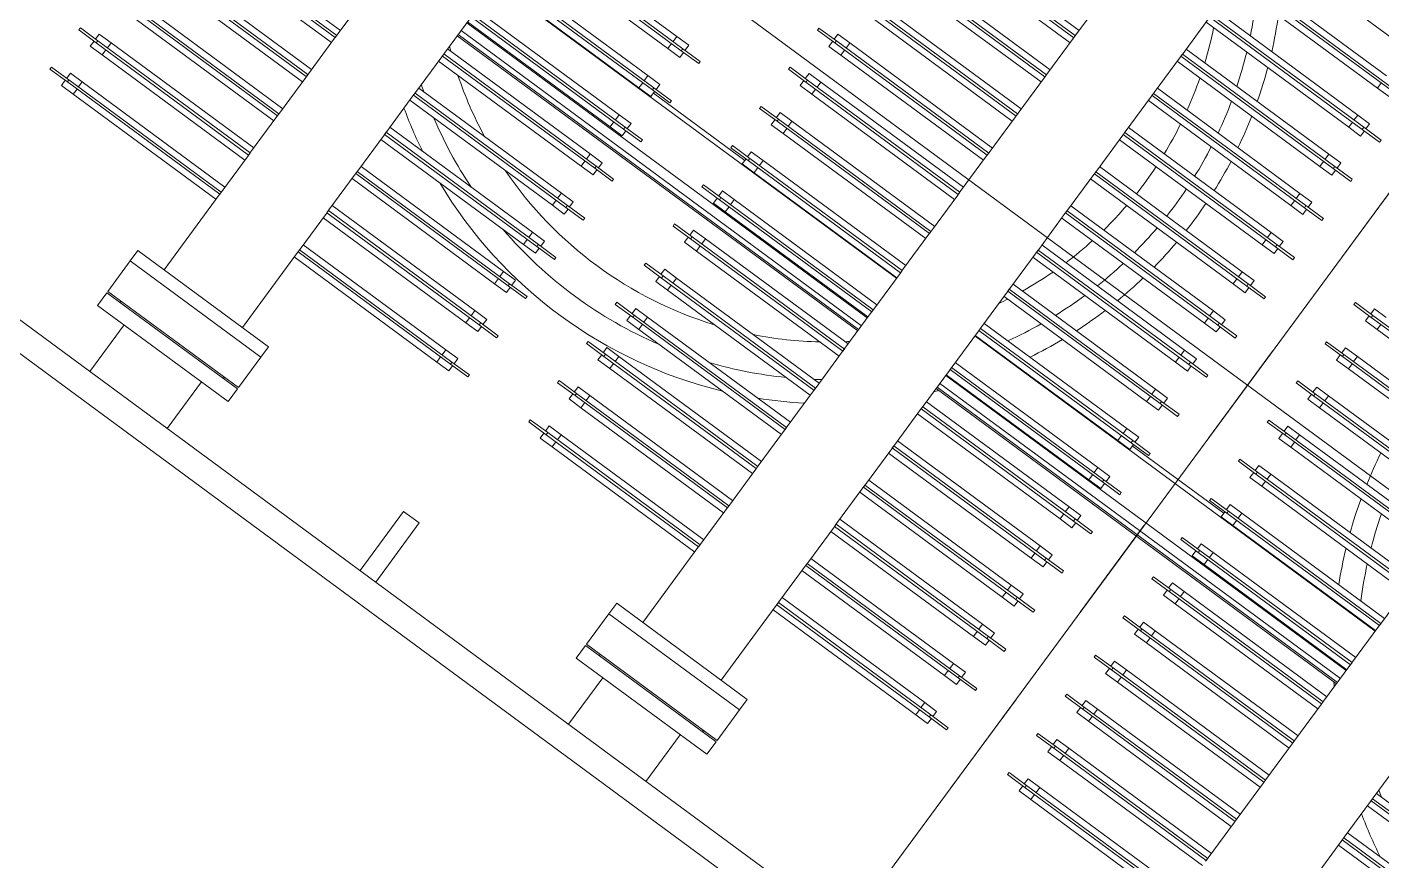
# Model space of a CAD drawing. Header units: metres. Extents: x 432095 to 435012, y 2470938 to 2473256.
# Drawn here: x 433772.114 to 433773.367, y 2471290.61 to 2471291.382 of the extents above; entities that cross this region are included whole.
import ezdxf

# ---------------------------------------------------------------- set-up
doc = ezdxf.new("R2010")
doc.units = ezdxf.units.M
doc.header["$MEASUREMENT"] = 0
doc.linetypes.add('MB D$0$DASHDOT', pattern=[1, 0.5, -0.25, 0, -0.25])
doc.linetypes.add('MB D$0$HIDDEN', pattern=[0.375, 0.25, -0.125])
doc.layers.add('cong trinh tram 110kv', color=7, linetype='Continuous', lineweight=5)
doc.layers.add('MB D$0$net dut du kien lam', color=8, linetype='MB D$0$HIDDEN', lineweight=20)

# ---------------------------------------------------------------- blocks, each defined once
blk = doc.blocks.new('MB D$0$MBA 63')
at = {"layer": 'MB D$0$net dut du kien lam', "color": 8, "linetype": 'MB D$0$DASHDOT', "ltscale": 0.5}
blk.add_line((106699.6, 30512.3), (98099.6, 30512.3), dxfattribs=at)
at = {"layer": 'MB D$0$net dut du kien lam', "color": 0, "linetype": 'ByBlock', "ltscale": 3}
blk.add_lwpolyline([(104138.6, 27512.3), (104138.6, 33512.3), (100638.6, 33512.3), (100638.6, 27512.3)], close=True, dxfattribs=at)
blk = doc.blocks.new('MB D$0$mba 1')
at = {"layer": 'cong trinh tram 110kv'}
for p, q in [((-15437.7, 5068.9), (-20581.7, 5068.9)), ((-20581.7, 5043.9), (-15412.7, 5043.9)), ((-18772.2, 5043.9), (-18772.2, 4990.4)), ((-18683.2, 5043.9), (-18683.2, 4990.4)), ((-18461.7, 5043.9), (-18461.7, 4975.9)), ((-18443.7, 4975.9), (-18443.7, 5043.9)), ((-18222.2, 5043.9), (-18222.2, 4990.4)), ((-18133.2, 5043.9), (-18133.2, 4990.4)), ((-18802.7, 4990.4), (-18652.7, 4990.4)), ((-18802.7, 4975.9), (-18802.7, 4990.4)), ((-18652.7, 4975.9), (-18652.7, 4990.4)), ((-18252.7, 4990.4), (-18102.7, 4990.4)), ((-18252.7, 4975.9), (-18252.7, 4990.4)), ((-18102.7, 4975.9), (-18102.7, 4990.4)), ((-18802.7, 4975.9), (-18652.7, 4975.9)), ((-18802.7, 4974.4), (-18802.7, 4939.4)), ((-18652.7, 4974.4), (-18802.7, 4974.4)), ((-18786.2, 4974.4), (-18787.7, 4975.9)), ((-18669.2, 4974.4), (-18667.7, 4975.9)), ((-18652.7, 4974.4), (-18652.7, 4939.4)), ((-18461.7, 4975.9), (-18443.7, 4975.9)), ((-18252.7, 4975.9), (-18102.7, 4975.9)), ((-18252.7, 4974.4), (-18252.7, 4939.4)), ((-18102.7, 4974.4), (-18252.7, 4974.4)), ((-18236.2, 4974.4), (-18237.7, 4975.9)), ((-18119.2, 4974.4), (-18117.7, 4975.9)), ((-18102.7, 4974.4), (-18102.7, 4939.4)), ((-18652.7, 4939.4), (-18802.7, 4939.4)), ((-18802.7, 4939.4), (-18652.7, 4939.4)), ((-18802.7, 4939.4), (-18802.7, 4927.4)), ((-18652.7, 4939.4), (-18652.7, 4927.4)), ((-18102.7, 4939.4), (-18252.7, 4939.4)), ((-18252.7, 4939.4), (-18102.7, 4939.4)), ((-18252.7, 4939.4), (-18252.7, 4927.4)), ((-18102.7, 4939.4), (-18102.7, 4927.4)), ((-18652.7, 4927.4), (-18802.7, 4927.4)), ((-18772.7, 4927.4), (-18772.7, 4841.4)), ((-18682.7, 4927.4), (-18682.7, 4841.4)), ((-18102.7, 4927.4), (-18252.7, 4927.4)), ((-18222.7, 4927.4), (-18222.7, 4841.4)), ((-18132.7, 4927.4), (-18132.7, 4841.4)), ((-18967.7, 4840.6), (-18947.7, 4840.6)), ((-18967.7, 4840.6), (-18967.7, 4838.2)), ((-18947.7, 4838.2), (-18967.7, 4838.2)), ((-18936.6, 4846.4), (-18950.2, 4846.4)), ((-18950.2, 4846.4), (-18950.2, 4840.6)), ((-18950.2, 4832.4), (-18950.2, 4838.2)), ((-18947.7, 4838.2), (-18947.7, 4840.6)), ((-18772.7, 4840.6), (-18947.7, 4840.6)), ((-18947.7, 4838.2), (-18772.7, 4838.2)), ((-18936.6, 4846.4), (-18772.7, 4846.4)), ((-18936.6, 4846.4), (-18936.6, 4840.6)), ((-18936.6, 4832.4), (-18936.6, 4838.2)), ((-18772.7, 4841.4), (-18772.7, 4837.4)), ((-18772.7, 4838.2), (-18772.7, 4840.6)), ((-18772.7, 4837.4), (-18772.7, 4796.4)), ((-18682.7, 4846.4), (-18518.9, 4846.4)), ((-18682.7, 4837.4), (-18682.7, 4841.4)), ((-18507.7, 4840.6), (-18682.7, 4840.6)), ((-18682.7, 4840.6), (-18682.7, 4838.2)), ((-18682.7, 4838.2), (-18507.7, 4838.2)), ((-18682.7, 4837.4), (-18682.7, 4796.4)), ((-18505.2, 4846.4), (-18518.9, 4846.4)), ((-18518.9, 4846.4), (-18518.9, 4840.6)), ((-18518.9, 4832.4), (-18518.9, 4838.2)), ((-18507.7, 4840.6), (-18487.7, 4840.6)), ((-18507.7, 4840.6), (-18507.7, 4838.2)), ((-18487.7, 4838.2), (-18507.7, 4838.2)), ((-18505.2, 4846.4), (-18505.2, 4840.6)), ((-18505.2, 4832.4), (-18505.2, 4838.2)), ((-18487.7, 4838.2), (-18487.7, 4840.6)), ((-18417.7, 4840.6), (-18397.7, 4840.6)), ((-18417.7, 4840.6), (-18417.7, 4838.2)), ((-18397.7, 4838.2), (-18417.7, 4838.2)), ((-18386.6, 4846.4), (-18400.2, 4846.4)), ((-18400.2, 4846.4), (-18400.2, 4840.6)), ((-18400.2, 4832.4), (-18400.2, 4838.2)), ((-18397.7, 4838.2), (-18397.7, 4840.6)), ((-18222.7, 4840.6), (-18397.7, 4840.6)), ((-18397.7, 4838.2), (-18222.7, 4838.2)), ((-18386.6, 4846.4), (-18222.7, 4846.4)), ((-18386.6, 4846.4), (-18386.6, 4840.6)), ((-18386.6, 4832.4), (-18386.6, 4838.2)), ((-18222.7, 4841.4), (-18222.7, 4837.4)), ((-18222.7, 4838.2), (-18222.7, 4840.6)), ((-18222.7, 4837.4), (-18222.7, 4796.4)), ((-18132.7, 4846.4), (-17968.9, 4846.4)), ((-18132.7, 4837.4), (-18132.7, 4841.4)), ((-17957.7, 4840.6), (-18132.7, 4840.6)), ((-18132.7, 4840.6), (-18132.7, 4838.2)), ((-18132.7, 4838.2), (-17957.7, 4838.2)), ((-18132.7, 4837.4), (-18132.7, 4796.4)), ((-17955.2, 4846.4), (-17968.9, 4846.4)), ((-17968.9, 4846.4), (-17968.9, 4840.6)), ((-17968.9, 4832.4), (-17968.9, 4838.2)), ((-17957.7, 4840.6), (-17937.7, 4840.6)), ((-17957.7, 4840.6), (-17957.7, 4838.2)), ((-17937.7, 4838.2), (-17957.7, 4838.2)), ((-17955.2, 4846.4), (-17955.2, 4840.6)), ((-17955.2, 4832.4), (-17955.2, 4838.2)), ((-17937.7, 4838.2), (-17937.7, 4840.6)), ((-17867.7, 4840.6), (-17847.7, 4840.6)), ((-17867.7, 4840.6), (-17867.7, 4838.2)), ((-17847.7, 4838.2), (-17867.7, 4838.2)), ((-17836.6, 4846.4), (-17850.2, 4846.4)), ((-17850.2, 4846.4), (-17850.2, 4840.6)), ((-17850.2, 4832.4), (-17850.2, 4838.2)), ((-17847.7, 4838.2), (-17847.7, 4840.6)), ((-17672.7, 4840.6), (-17847.7, 4840.6)), ((-17847.7, 4838.2), (-17672.7, 4838.2)), ((-17836.6, 4846.4), (-17672.7, 4846.4)), ((-17836.6, 4846.4), (-17836.6, 4840.6)), ((-17836.6, 4832.4), (-17836.6, 4838.2)), ((-18950.2, 4832.4), (-18936.6, 4832.4)), ((-18772.7, 4832.4), (-18936.6, 4832.4)), ((-18518.9, 4832.4), (-18682.7, 4832.4)), ((-18518.9, 4832.4), (-18505.2, 4832.4)), ((-18400.2, 4832.4), (-18386.6, 4832.4)), ((-18222.7, 4832.4), (-18386.6, 4832.4)), ((-17968.9, 4832.4), (-18132.7, 4832.4)), ((-17968.9, 4832.4), (-17955.2, 4832.4)), ((-17850.2, 4832.4), (-17836.6, 4832.4)), ((-17672.7, 4832.4), (-17836.6, 4832.4)), ((-18936.6, 4801.4), (-18950.2, 4801.4)), ((-18950.2, 4801.4), (-18950.2, 4795.6)), ((-18936.6, 4801.4), (-18772.7, 4801.4)), ((-18936.6, 4801.4), (-18936.6, 4795.6)), ((-18682.7, 4801.4), (-18518.9, 4801.4)), ((-18505.2, 4801.4), (-18518.9, 4801.4)), ((-18518.9, 4801.4), (-18518.9, 4795.6)), ((-18505.2, 4801.4), (-18505.2, 4795.6)), ((-18386.6, 4801.4), (-18400.2, 4801.4)), ((-18400.2, 4801.4), (-18400.2, 4795.6)), ((-18386.6, 4801.4), (-18222.7, 4801.4)), ((-18386.6, 4801.4), (-18386.6, 4795.6)), ((-18132.7, 4801.4), (-17968.9, 4801.4)), ((-17955.2, 4801.4), (-17968.9, 4801.4)), ((-17968.9, 4801.4), (-17968.9, 4795.6)), ((-17955.2, 4801.4), (-17955.2, 4795.6)), ((-17836.6, 4801.4), (-17850.2, 4801.4)), ((-17850.2, 4801.4), (-17850.2, 4795.6)), ((-17836.6, 4801.4), (-17672.7, 4801.4)), ((-17836.6, 4801.4), (-17836.6, 4795.6)), ((-18967.7, 4795.6), (-18947.7, 4795.6)), ((-18967.7, 4795.6), (-18967.7, 4793.2)), ((-18947.7, 4793.2), (-18967.7, 4793.2)), ((-18950.2, 4787.4), (-18950.2, 4793.2)), ((-18950.2, 4787.4), (-18936.6, 4787.4)), ((-18947.7, 4793.2), (-18947.7, 4795.6)), ((-18772.7, 4795.6), (-18947.7, 4795.6)), ((-18947.7, 4793.2), (-18772.7, 4793.2)), ((-18936.6, 4787.4), (-18936.6, 4793.2)), ((-18772.7, 4787.4), (-18936.6, 4787.4)), ((-18772.7, 4796.4), (-18772.7, 4792.4)), ((-18772.7, 4793.2), (-18772.7, 4795.6)), ((-18772.7, 4792.4), (-18772.7, 4751.4)), ((-18682.7, 4792.4), (-18682.7, 4796.4)), ((-18507.7, 4795.6), (-18682.7, 4795.6)), ((-18682.7, 4795.6), (-18682.7, 4793.2)), ((-18682.7, 4793.2), (-18507.7, 4793.2)), ((-18682.7, 4792.4), (-18682.7, 4751.4)), ((-18518.9, 4787.4), (-18682.7, 4787.4)), ((-18518.9, 4787.4), (-18518.9, 4793.2)), ((-18518.9, 4787.4), (-18505.2, 4787.4)), ((-18507.7, 4795.6), (-18487.7, 4795.6)), ((-18507.7, 4795.6), (-18507.7, 4793.2)), ((-18487.7, 4793.2), (-18507.7, 4793.2)), ((-18505.2, 4787.4), (-18505.2, 4793.2)), ((-18487.7, 4793.2), (-18487.7, 4795.6)), ((-18417.7, 4795.6), (-18397.7, 4795.6)), ((-18417.7, 4795.6), (-18417.7, 4793.2)), ((-18397.7, 4793.2), (-18417.7, 4793.2)), ((-18400.2, 4787.4), (-18400.2, 4793.2)), ((-18400.2, 4787.4), (-18386.6, 4787.4)), ((-18397.7, 4793.2), (-18397.7, 4795.6)), ((-18222.7, 4795.6), (-18397.7, 4795.6)), ((-18397.7, 4793.2), (-18222.7, 4793.2)), ((-18386.6, 4787.4), (-18386.6, 4793.2)), ((-18222.7, 4787.4), (-18386.6, 4787.4)), ((-18222.7, 4796.4), (-18222.7, 4792.4)), ((-18222.7, 4793.2), (-18222.7, 4795.6)), ((-18222.7, 4792.4), (-18222.7, 4751.4)), ((-18132.7, 4792.4), (-18132.7, 4796.4)), ((-17957.7, 4795.6), (-18132.7, 4795.6)), ((-18132.7, 4795.6), (-18132.7, 4793.2)), ((-18132.7, 4793.2), (-17957.7, 4793.2)), ((-18132.7, 4792.4), (-18132.7, 4751.4)), ((-17968.9, 4787.4), (-18132.7, 4787.4)), ((-17968.9, 4787.4), (-17968.9, 4793.2)), ((-17968.9, 4787.4), (-17955.2, 4787.4)), ((-17957.7, 4795.6), (-17937.7, 4795.6)), ((-17957.7, 4795.6), (-17957.7, 4793.2)), ((-17937.7, 4793.2), (-17957.7, 4793.2)), ((-17955.2, 4787.4), (-17955.2, 4793.2)), ((-17937.7, 4793.2), (-17937.7, 4795.6)), ((-17867.7, 4795.6), (-17847.7, 4795.6)), ((-17867.7, 4795.6), (-17867.7, 4793.2)), ((-17847.7, 4793.2), (-17867.7, 4793.2)), ((-17850.2, 4787.4), (-17850.2, 4793.2)), ((-17850.2, 4787.4), (-17836.6, 4787.4)), ((-17847.7, 4793.2), (-17847.7, 4795.6)), ((-17672.7, 4795.6), (-17847.7, 4795.6)), ((-17847.7, 4793.2), (-17672.7, 4793.2)), ((-17836.6, 4787.4), (-17836.6, 4793.2)), ((-17672.7, 4787.4), (-17836.6, 4787.4)), ((-17672.7, 4796.4), (-17672.7, 4792.4)), ((-17672.7, 4793.2), (-17672.7, 4795.6)), ((-17672.7, 4792.4), (-17672.7, 4751.4)), ((-18772.7, 4750.6), (-18947.7, 4750.6)), ((-18936.6, 4756.4), (-18772.7, 4756.4)), ((-18772.7, 4751.4), (-18772.7, 4747.4)), ((-18772.7, 4748.2), (-18772.7, 4750.6)), ((-18682.7, 4756.4), (-18518.9, 4756.4)), ((-18682.7, 4747.4), (-18682.7, 4751.4)), ((-18507.7, 4750.6), (-18682.7, 4750.6)), ((-18682.7, 4750.6), (-18682.7, 4748.2)), ((-18505.2, 4756.4), (-18518.9, 4756.4)), ((-18518.9, 4756.4), (-18518.9, 4750.6)), ((-18507.7, 4750.6), (-18487.7, 4750.6)), ((-18507.7, 4750.6), (-18507.7, 4748.2)), ((-18505.2, 4756.4), (-18505.2, 4750.6)), ((-18487.7, 4748.2), (-18487.7, 4750.6)), ((-18417.7, 4750.6), (-18397.7, 4750.6)), ((-18417.7, 4750.6), (-18417.7, 4748.2)), ((-18386.6, 4756.4), (-18400.2, 4756.4)), ((-18400.2, 4756.4), (-18400.2, 4750.6)), ((-18397.7, 4748.2), (-18397.7, 4750.6)), ((-18222.7, 4750.6), (-18397.7, 4750.6)), ((-18386.6, 4756.4), (-18222.7, 4756.4)), ((-18386.6, 4756.4), (-18386.6, 4750.6)), ((-18222.7, 4751.4), (-18222.7, 4747.4)), ((-18222.7, 4748.2), (-18222.7, 4750.6)), ((-18132.7, 4756.4), (-17968.9, 4756.4)), ((-18132.7, 4747.4), (-18132.7, 4751.4)), ((-17957.7, 4750.6), (-18132.7, 4750.6)), ((-18132.7, 4750.6), (-18132.7, 4748.2)), ((-17955.2, 4756.4), (-17968.9, 4756.4)), ((-17968.9, 4756.4), (-17968.9, 4750.6)), ((-17957.7, 4750.6), (-17937.7, 4750.6)), ((-17957.7, 4750.6), (-17957.7, 4748.2)), ((-17955.2, 4756.4), (-17955.2, 4750.6)), ((-17937.7, 4748.2), (-17937.7, 4750.6)), ((-17867.7, 4750.6), (-17847.7, 4750.6)), ((-17867.7, 4750.6), (-17867.7, 4748.2)), ((-17836.6, 4756.4), (-17850.2, 4756.4)), ((-17850.2, 4756.4), (-17850.2, 4750.6)), ((-17847.7, 4748.2), (-17847.7, 4750.6)), ((-17672.7, 4750.6), (-17847.7, 4750.6)), ((-17836.6, 4756.4), (-17672.7, 4756.4)), ((-17836.6, 4756.4), (-17836.6, 4750.6)), ((-17672.7, 4751.4), (-17672.7, 4747.4)), ((-17672.7, 4748.2), (-17672.7, 4750.6)), ((-18947.7, 4748.2), (-18772.7, 4748.2)), ((-18772.7, 4742.4), (-18936.6, 4742.4)), ((-18772.7, 4747.4), (-18772.7, 4706.4)), ((-18682.7, 4748.2), (-18507.7, 4748.2)), ((-18682.7, 4747.4), (-18682.7, 4706.4)), ((-18518.9, 4742.4), (-18682.7, 4742.4)), ((-18518.9, 4742.4), (-18518.9, 4748.2)), ((-18518.9, 4742.4), (-18505.2, 4742.4)), ((-18487.7, 4748.2), (-18507.7, 4748.2)), ((-18505.2, 4742.4), (-18505.2, 4748.2)), ((-18397.7, 4748.2), (-18417.7, 4748.2)), ((-18400.2, 4742.4), (-18400.2, 4748.2)), ((-18400.2, 4742.4), (-18386.6, 4742.4)), ((-18397.7, 4748.2), (-18222.7, 4748.2)), ((-18386.6, 4742.4), (-18386.6, 4748.2)), ((-18222.7, 4742.4), (-18386.6, 4742.4)), ((-18222.7, 4747.4), (-18222.7, 4706.4)), ((-18132.7, 4748.2), (-17957.7, 4748.2)), ((-18132.7, 4747.4), (-18132.7, 4706.4)), ((-17968.9, 4742.4), (-18132.7, 4742.4)), ((-17968.9, 4742.4), (-17968.9, 4748.2)), ((-17968.9, 4742.4), (-17955.2, 4742.4)), ((-17937.7, 4748.2), (-17957.7, 4748.2)), ((-17955.2, 4742.4), (-17955.2, 4748.2)), ((-17847.7, 4748.2), (-17867.7, 4748.2)), ((-17850.2, 4742.4), (-17850.2, 4748.2)), ((-17850.2, 4742.4), (-17836.6, 4742.4)), ((-17847.7, 4748.2), (-17672.7, 4748.2)), ((-17836.6, 4742.4), (-17836.6, 4748.2)), ((-17672.7, 4742.4), (-17836.6, 4742.4)), ((-17672.7, 4747.4), (-17672.7, 4706.4)), ((-17582.7, 4747.4), (-17582.7, 4706.4)), ((-18936.6, 4711.4), (-18772.7, 4711.4)), ((-18682.7, 4711.4), (-18518.9, 4711.4)), ((-18505.2, 4711.4), (-18518.9, 4711.4)), ((-18518.9, 4711.4), (-18518.9, 4705.6)), ((-18505.2, 4711.4), (-18505.2, 4705.6)), ((-18386.6, 4711.4), (-18400.2, 4711.4)), ((-18400.2, 4711.4), (-18400.2, 4705.6)), ((-18386.6, 4711.4), (-18222.7, 4711.4)), ((-18386.6, 4711.4), (-18386.6, 4705.6)), ((-18132.7, 4711.4), (-17968.9, 4711.4)), ((-17955.2, 4711.4), (-17968.9, 4711.4)), ((-17968.9, 4711.4), (-17968.9, 4705.6)), ((-17955.2, 4711.4), (-17955.2, 4705.6)), ((-17836.6, 4711.4), (-17850.2, 4711.4)), ((-17850.2, 4711.4), (-17850.2, 4705.6)), ((-17836.6, 4711.4), (-17672.7, 4711.4)), ((-17836.6, 4711.4), (-17836.6, 4705.6)), ((-17582.7, 4711.4), (-17418.9, 4711.4)), ((-18772.7, 4705.6), (-18947.7, 4705.6)), ((-18947.7, 4703.2), (-18772.7, 4703.2)), ((-18772.7, 4706.4), (-18772.7, 4702.4)), ((-18772.7, 4703.2), (-18772.7, 4705.6)), ((-18772.7, 4702.4), (-18772.7, 4661.4)), ((-18682.7, 4702.4), (-18682.7, 4706.4)), ((-18507.7, 4705.6), (-18682.7, 4705.6)), ((-18682.7, 4705.6), (-18682.7, 4703.2)), ((-18682.7, 4703.2), (-18507.7, 4703.2)), ((-18682.7, 4702.4), (-18682.7, 4661.4)), ((-18518.9, 4697.4), (-18518.9, 4703.2)), ((-18507.7, 4705.6), (-18487.7, 4705.6)), ((-18507.7, 4705.6), (-18507.7, 4703.2)), ((-18487.7, 4703.2), (-18507.7, 4703.2)), ((-18505.2, 4697.4), (-18505.2, 4703.2)), ((-18487.7, 4703.2), (-18487.7, 4705.6)), ((-18417.7, 4705.6), (-18397.7, 4705.6)), ((-18417.7, 4705.6), (-18417.7, 4703.2)), ((-18397.7, 4703.2), (-18417.7, 4703.2)), ((-18400.2, 4697.4), (-18400.2, 4703.2)), ((-18397.7, 4703.2), (-18397.7, 4705.6)), ((-18222.7, 4705.6), (-18397.7, 4705.6)), ((-18397.7, 4703.2), (-18222.7, 4703.2)), ((-18386.6, 4697.4), (-18386.6, 4703.2)), ((-18222.7, 4706.4), (-18222.7, 4702.4)), ((-18222.7, 4703.2), (-18222.7, 4705.6)), ((-18222.7, 4702.4), (-18222.7, 4661.4)), ((-18132.7, 4702.4), (-18132.7, 4706.4)), ((-17957.7, 4705.6), (-18132.7, 4705.6)), ((-18132.7, 4705.6), (-18132.7, 4703.2)), ((-18132.7, 4703.2), (-17957.7, 4703.2)), ((-18132.7, 4702.4), (-18132.7, 4661.4)), ((-17968.9, 4697.4), (-17968.9, 4703.2)), ((-17957.7, 4705.6), (-17937.7, 4705.6)), ((-17957.7, 4705.6), (-17957.7, 4703.2)), ((-17937.7, 4703.2), (-17957.7, 4703.2)), ((-17955.2, 4697.4), (-17955.2, 4703.2)), ((-17937.7, 4703.2), (-17937.7, 4705.6)), ((-17867.7, 4705.6), (-17847.7, 4705.6)), ((-17867.7, 4705.6), (-17867.7, 4703.2)), ((-17847.7, 4703.2), (-17867.7, 4703.2)), ((-17850.2, 4697.4), (-17850.2, 4703.2)), ((-17847.7, 4703.2), (-17847.7, 4705.6)), ((-17672.7, 4705.6), (-17847.7, 4705.6)), ((-17847.7, 4703.2), (-17672.7, 4703.2)), ((-17836.6, 4697.4), (-17836.6, 4703.2)), ((-17672.7, 4706.4), (-17672.7, 4702.4)), ((-17672.7, 4703.2), (-17672.7, 4705.6)), ((-17672.7, 4702.4), (-17672.7, 4661.4)), ((-17582.7, 4702.4), (-17582.7, 4706.4)), ((-17407.7, 4705.6), (-17582.7, 4705.6)), ((-17582.7, 4705.6), (-17582.7, 4703.2)), ((-17582.7, 4703.2), (-17407.7, 4703.2)), ((-17582.7, 4702.4), (-17582.7, 4661.4)), ((-18772.7, 4697.4), (-18936.6, 4697.4)), ((-18518.9, 4697.4), (-18682.7, 4697.4)), ((-18518.9, 4697.4), (-18505.2, 4697.4)), ((-18400.2, 4697.4), (-18386.6, 4697.4)), ((-18222.7, 4697.4), (-18386.6, 4697.4)), ((-17968.9, 4697.4), (-18132.7, 4697.4)), ((-17968.9, 4697.4), (-17955.2, 4697.4)), ((-17850.2, 4697.4), (-17836.6, 4697.4)), ((-17672.7, 4697.4), (-17836.6, 4697.4)), ((-17418.9, 4697.4), (-17582.7, 4697.4)), ((-18936.6, 4666.4), (-18772.7, 4666.4)), ((-18772.7, 4661.4), (-18772.7, 4657.4)), ((-18682.7, 4666.4), (-18518.9, 4666.4)), ((-18682.7, 4657.4), (-18682.7, 4661.4)), ((-18505.2, 4666.4), (-18518.9, 4666.4)), ((-18518.9, 4666.4), (-18518.9, 4660.6)), ((-18505.2, 4666.4), (-18505.2, 4660.6)), ((-18386.6, 4666.4), (-18400.2, 4666.4)), ((-18400.2, 4666.4), (-18400.2, 4660.6)), ((-18386.6, 4666.4), (-18222.7, 4666.4)), ((-18386.6, 4666.4), (-18386.6, 4660.6)), ((-18222.7, 4661.4), (-18222.7, 4657.4)), ((-18132.7, 4666.4), (-17968.9, 4666.4)), ((-18132.7, 4657.4), (-18132.7, 4661.4)), ((-17955.2, 4666.4), (-17968.9, 4666.4)), ((-17968.9, 4666.4), (-17968.9, 4660.6)), ((-17955.2, 4666.4), (-17955.2, 4660.6)), ((-17836.6, 4666.4), (-17850.2, 4666.4)), ((-17850.2, 4666.4), (-17850.2, 4660.6)), ((-17836.6, 4666.4), (-17672.7, 4666.4)), ((-17836.6, 4666.4), (-17836.6, 4660.6)), ((-17672.7, 4661.4), (-17672.7, 4657.4)), ((-17582.7, 4666.4), (-17418.9, 4666.4)), ((-17582.7, 4657.4), (-17582.7, 4661.4)), ((-18772.7, 4660.6), (-18947.7, 4660.6)), ((-18947.7, 4658.2), (-18772.7, 4658.2)), ((-18772.7, 4652.4), (-18936.6, 4652.4)), ((-18772.7, 4658.2), (-18772.7, 4660.6)), ((-18772.7, 4657.4), (-18772.7, 4616.4)), ((-18507.7, 4660.6), (-18682.7, 4660.6)), ((-18682.7, 4660.6), (-18682.7, 4658.2)), ((-18682.7, 4658.2), (-18507.7, 4658.2)), ((-18682.7, 4657.4), (-18682.7, 4616.4)), ((-18518.9, 4652.4), (-18682.7, 4652.4)), ((-18518.9, 4652.4), (-18518.9, 4658.2)), ((-18518.9, 4652.4), (-18505.2, 4652.4)), ((-18507.7, 4660.6), (-18487.7, 4660.6)), ((-18507.7, 4660.6), (-18507.7, 4658.2)), ((-18487.7, 4658.2), (-18507.7, 4658.2)), ((-18505.2, 4652.4), (-18505.2, 4658.2)), ((-18487.7, 4658.2), (-18487.7, 4660.6)), ((-18417.7, 4660.6), (-18397.7, 4660.6)), ((-18417.7, 4660.6), (-18417.7, 4658.2)), ((-18397.7, 4658.2), (-18417.7, 4658.2)), ((-18400.2, 4652.4), (-18400.2, 4658.2)), ((-18400.2, 4652.4), (-18386.6, 4652.4)), ((-18397.7, 4658.2), (-18397.7, 4660.6)), ((-18222.7, 4660.6), (-18397.7, 4660.6)), ((-18397.7, 4658.2), (-18222.7, 4658.2)), ((-18386.6, 4652.4), (-18386.6, 4658.2)), ((-18222.7, 4652.4), (-18386.6, 4652.4)), ((-18222.7, 4658.2), (-18222.7, 4660.6)), ((-18222.7, 4657.4), (-18222.7, 4616.4)), ((-17957.7, 4660.6), (-18132.7, 4660.6)), ((-18132.7, 4660.6), (-18132.7, 4658.2)), ((-18132.7, 4658.2), (-17957.7, 4658.2)), ((-18132.7, 4657.4), (-18132.7, 4616.4)), ((-17968.9, 4652.4), (-18132.7, 4652.4)), ((-17968.9, 4652.4), (-17968.9, 4658.2)), ((-17968.9, 4652.4), (-17955.2, 4652.4)), ((-17957.7, 4660.6), (-17937.7, 4660.6)), ((-17957.7, 4660.6), (-17957.7, 4658.2)), ((-17937.7, 4658.2), (-17957.7, 4658.2)), ((-17955.2, 4652.4), (-17955.2, 4658.2)), ((-17937.7, 4658.2), (-17937.7, 4660.6)), ((-17867.7, 4660.6), (-17847.7, 4660.6)), ((-17867.7, 4660.6), (-17867.7, 4658.2)), ((-17847.7, 4658.2), (-17867.7, 4658.2)), ((-17850.2, 4652.4), (-17850.2, 4658.2)), ((-17850.2, 4652.4), (-17836.6, 4652.4)), ((-17847.7, 4658.2), (-17847.7, 4660.6)), ((-17672.7, 4660.6), (-17847.7, 4660.6)), ((-17847.7, 4658.2), (-17672.7, 4658.2)), ((-17836.6, 4652.4), (-17836.6, 4658.2)), ((-17672.7, 4652.4), (-17836.6, 4652.4)), ((-17672.7, 4658.2), (-17672.7, 4660.6)), ((-17672.7, 4657.4), (-17672.7, 4616.4)), ((-17407.7, 4660.6), (-17582.7, 4660.6)), ((-17582.7, 4660.6), (-17582.7, 4658.2)), ((-17582.7, 4658.2), (-17407.7, 4658.2)), ((-17582.7, 4657.4), (-17582.7, 4616.4)), ((-17418.9, 4652.4), (-17582.7, 4652.4)), ((-18682.7, 4621.4), (-18518.9, 4621.4)), ((-18682.7, 4612.4), (-18682.7, 4616.4)), ((-18507.7, 4615.6), (-18682.7, 4615.6)), ((-18682.7, 4615.6), (-18682.7, 4613.2)), ((-18682.7, 4613.2), (-18507.7, 4613.2)), ((-18682.7, 4612.4), (-18682.7, 4571.4)), ((-18505.2, 4621.4), (-18518.9, 4621.4)), ((-18518.9, 4621.4), (-18518.9, 4615.6)), ((-18518.9, 4607.4), (-18518.9, 4613.2)), ((-18507.7, 4615.6), (-18487.7, 4615.6)), ((-18507.7, 4615.6), (-18507.7, 4613.2)), ((-18487.7, 4613.2), (-18507.7, 4613.2)), ((-18505.2, 4621.4), (-18505.2, 4615.6)), ((-18505.2, 4607.4), (-18505.2, 4613.2)), ((-18487.7, 4613.2), (-18487.7, 4615.6)), ((-18417.7, 4615.6), (-18397.7, 4615.6)), ((-18417.7, 4615.6), (-18417.7, 4613.2)), ((-18397.7, 4613.2), (-18417.7, 4613.2)), ((-18386.6, 4621.4), (-18400.2, 4621.4)), ((-18400.2, 4621.4), (-18400.2, 4615.6)), ((-18400.2, 4607.4), (-18400.2, 4613.2)), ((-18397.7, 4613.2), (-18397.7, 4615.6)), ((-18222.7, 4615.6), (-18397.7, 4615.6)), ((-18397.7, 4613.2), (-18222.7, 4613.2)), ((-18386.6, 4621.4), (-18222.7, 4621.4)), ((-18386.6, 4621.4), (-18386.6, 4615.6)), ((-18386.6, 4607.4), (-18386.6, 4613.2)), ((-18222.7, 4616.4), (-18222.7, 4612.4)), ((-18222.7, 4613.2), (-18222.7, 4615.6)), ((-18222.7, 4612.4), (-18222.7, 4571.4)), ((-18132.7, 4621.4), (-17968.9, 4621.4)), ((-18132.7, 4612.4), (-18132.7, 4616.4)), ((-17957.7, 4615.6), (-18132.7, 4615.6)), ((-18132.7, 4615.6), (-18132.7, 4613.2)), ((-18132.7, 4613.2), (-17957.7, 4613.2)), ((-18132.7, 4612.4), (-18132.7, 4571.4)), ((-17955.2, 4621.4), (-17968.9, 4621.4)), ((-17968.9, 4621.4), (-17968.9, 4615.6)), ((-17968.9, 4607.4), (-17968.9, 4613.2)), ((-17957.7, 4615.6), (-17937.7, 4615.6)), ((-17957.7, 4615.6), (-17957.7, 4613.2)), ((-17937.7, 4613.2), (-17957.7, 4613.2)), ((-17955.2, 4621.4), (-17955.2, 4615.6)), ((-17955.2, 4607.4), (-17955.2, 4613.2)), ((-17937.7, 4613.2), (-17937.7, 4615.6)), ((-17867.7, 4615.6), (-17847.7, 4615.6)), ((-17867.7, 4615.6), (-17867.7, 4613.2)), ((-17847.7, 4613.2), (-17867.7, 4613.2)), ((-17836.6, 4621.4), (-17850.2, 4621.4)), ((-17850.2, 4621.4), (-17850.2, 4615.6)), ((-17850.2, 4607.4), (-17850.2, 4613.2)), ((-17847.7, 4613.2), (-17847.7, 4615.6)), ((-17672.7, 4615.6), (-17847.7, 4615.6)), ((-17847.7, 4613.2), (-17672.7, 4613.2)), ((-17836.6, 4621.4), (-17672.7, 4621.4)), ((-17836.6, 4621.4), (-17836.6, 4615.6)), ((-17836.6, 4607.4), (-17836.6, 4613.2)), ((-17672.7, 4616.4), (-17672.7, 4612.4)), ((-17672.7, 4613.2), (-17672.7, 4615.6)), ((-17672.7, 4612.4), (-17672.7, 4571.4)), ((-18518.9, 4607.4), (-18682.7, 4607.4)), ((-18518.9, 4607.4), (-18505.2, 4607.4)), ((-18400.2, 4607.4), (-18386.6, 4607.4)), ((-18222.7, 4607.4), (-18386.6, 4607.4)), ((-17968.9, 4607.4), (-18132.7, 4607.4)), ((-17968.9, 4607.4), (-17955.2, 4607.4)), ((-17850.2, 4607.4), (-17836.6, 4607.4)), ((-17672.7, 4607.4), (-17836.6, 4607.4)), ((-18682.7, 4592.4), (-18222.7, 4592.4)), ((-18682.7, 4590.9), (-18222.7, 4590.9)), ((-18682.7, 4586.4), (-18222.7, 4586.4)), ((-18132.7, 4592.4), (-17672.7, 4592.4)), ((-18132.7, 4590.9), (-17672.7, 4590.9)), ((-18132.7, 4586.4), (-17672.7, 4586.4)), ((-18682.7, 4577.4), (-18222.7, 4577.4)), ((-18682.7, 4576.4), (-18518.9, 4576.4)), ((-18505.2, 4576.4), (-18518.9, 4576.4)), ((-18518.9, 4576.4), (-18518.9, 4570.6)), ((-18505.2, 4576.4), (-18505.2, 4570.6)), ((-18386.6, 4576.4), (-18400.2, 4576.4)), ((-18400.2, 4576.4), (-18400.2, 4570.6)), ((-18386.6, 4576.4), (-18222.7, 4576.4)), ((-18386.6, 4576.4), (-18386.6, 4570.6)), ((-18132.7, 4577.4), (-17672.7, 4577.4)), ((-18132.7, 4576.4), (-17968.9, 4576.4)), ((-17955.2, 4576.4), (-17968.9, 4576.4)), ((-17968.9, 4576.4), (-17968.9, 4570.6)), ((-17955.2, 4576.4), (-17955.2, 4570.6)), ((-17836.6, 4576.4), (-17850.2, 4576.4)), ((-17850.2, 4576.4), (-17850.2, 4570.6)), ((-17836.6, 4576.4), (-17672.7, 4576.4)), ((-17836.6, 4576.4), (-17836.6, 4570.6)), ((-18507.7, 4570.6), (-18682.7, 4570.6)), ((-18682.7, 4568.2), (-18507.7, 4568.2)), ((-18518.9, 4562.4), (-18682.7, 4562.4)), ((-18518.9, 4562.4), (-18518.9, 4568.2)), ((-18518.9, 4562.4), (-18505.2, 4562.4)), ((-18507.7, 4570.6), (-18487.7, 4570.6)), ((-18507.7, 4570.6), (-18507.7, 4568.2)), ((-18487.7, 4568.2), (-18507.7, 4568.2)), ((-18505.2, 4562.4), (-18505.2, 4568.2)), ((-18487.7, 4568.2), (-18487.7, 4570.6)), ((-18417.7, 4570.6), (-18397.7, 4570.6)), ((-18417.7, 4570.6), (-18417.7, 4568.2)), ((-18397.7, 4568.2), (-18417.7, 4568.2)), ((-18400.2, 4562.4), (-18400.2, 4568.2)), ((-18400.2, 4562.4), (-18386.6, 4562.4)), ((-18397.7, 4568.2), (-18397.7, 4570.6)), ((-18222.7, 4570.6), (-18397.7, 4570.6)), ((-18397.7, 4568.2), (-18222.7, 4568.2)), ((-18386.6, 4562.4), (-18386.6, 4568.2)), ((-18222.7, 4562.4), (-18386.6, 4562.4)), ((-18222.7, 4571.4), (-18222.7, 4567.4)), ((-18222.7, 4568.2), (-18222.7, 4570.6)), ((-18222.7, 4567.4), (-18222.7, 4526.4)), ((-18132.7, 4567.4), (-18132.7, 4571.4)), ((-17957.7, 4570.6), (-18132.7, 4570.6)), ((-18132.7, 4570.6), (-18132.7, 4568.2)), ((-18132.7, 4568.2), (-17957.7, 4568.2)), ((-18132.7, 4567.4), (-18132.7, 4526.4)), ((-17968.9, 4562.4), (-18132.7, 4562.4)), ((-17968.9, 4562.4), (-17968.9, 4568.2)), ((-17968.9, 4562.4), (-17955.2, 4562.4)), ((-17957.7, 4570.6), (-17937.7, 4570.6)), ((-17957.7, 4570.6), (-17957.7, 4568.2)), ((-17937.7, 4568.2), (-17957.7, 4568.2)), ((-17955.2, 4562.4), (-17955.2, 4568.2)), ((-17937.7, 4568.2), (-17937.7, 4570.6)), ((-17867.7, 4570.6), (-17847.7, 4570.6)), ((-17867.7, 4570.6), (-17867.7, 4568.2)), ((-17847.7, 4568.2), (-17867.7, 4568.2)), ((-17850.2, 4562.4), (-17850.2, 4568.2)), ((-17850.2, 4562.4), (-17836.6, 4562.4)), ((-17847.7, 4568.2), (-17847.7, 4570.6)), ((-17672.7, 4570.6), (-17847.7, 4570.6)), ((-17847.7, 4568.2), (-17672.7, 4568.2)), ((-17836.6, 4562.4), (-17836.6, 4568.2)), ((-17672.7, 4562.4), (-17836.6, 4562.4)), ((-17672.7, 4571.4), (-17672.7, 4567.4)), ((-17672.7, 4568.2), (-17672.7, 4570.6)), ((-17672.7, 4567.4), (-17672.7, 4526.4)), ((-18682.7, 4531.9), (-18222.7, 4531.9)), ((-18682.7, 4531.4), (-18518.9, 4531.4)), ((-18507.7, 4525.6), (-18682.7, 4525.6)), ((-18682.7, 4523.2), (-18507.7, 4523.2)), ((-18505.2, 4531.4), (-18518.9, 4531.4)), ((-18518.9, 4531.4), (-18518.9, 4525.6)), ((-18518.9, 4517.4), (-18518.9, 4523.2)), ((-18507.7, 4525.6), (-18487.7, 4525.6)), ((-18507.7, 4525.6), (-18507.7, 4523.2)), ((-18487.7, 4523.2), (-18507.7, 4523.2)), ((-18505.2, 4531.4), (-18505.2, 4525.6)), ((-18505.2, 4527.4), (-18400.2, 4527.4)), ((-18505.2, 4517.4), (-18505.2, 4523.2)), ((-18487.7, 4523.2), (-18487.7, 4525.6)), ((-18417.7, 4525.6), (-18397.7, 4525.6)), ((-18417.7, 4525.6), (-18417.7, 4523.2)), ((-18397.7, 4523.2), (-18417.7, 4523.2)), ((-18386.6, 4531.4), (-18400.2, 4531.4)), ((-18400.2, 4531.4), (-18400.2, 4525.6)), ((-18400.2, 4517.4), (-18400.2, 4523.2)), ((-18397.7, 4523.2), (-18397.7, 4525.6)), ((-18222.7, 4525.6), (-18397.7, 4525.6)), ((-18397.7, 4523.2), (-18222.7, 4523.2)), ((-18386.6, 4531.4), (-18222.7, 4531.4)), ((-18386.6, 4531.4), (-18386.6, 4525.6)), ((-18386.6, 4517.4), (-18386.6, 4523.2)), ((-18222.7, 4526.4), (-18222.7, 4522.4)), ((-18222.7, 4523.2), (-18222.7, 4525.6)), ((-18132.7, 4531.9), (-17672.7, 4531.9)), ((-18132.7, 4531.4), (-17968.9, 4531.4)), ((-18132.7, 4522.4), (-18132.7, 4526.4)), ((-17957.7, 4525.6), (-18132.7, 4525.6)), ((-18132.7, 4525.6), (-18132.7, 4523.2)), ((-18132.7, 4523.2), (-17957.7, 4523.2)), ((-17955.2, 4531.4), (-17968.9, 4531.4)), ((-17968.9, 4531.4), (-17968.9, 4525.6)), ((-17968.9, 4517.4), (-17968.9, 4523.2)), ((-17957.7, 4525.6), (-17937.7, 4525.6)), ((-17957.7, 4525.6), (-17957.7, 4523.2)), ((-17937.7, 4523.2), (-17957.7, 4523.2)), ((-17955.2, 4531.4), (-17955.2, 4525.6)), ((-17955.2, 4527.4), (-17850.2, 4527.4)), ((-17955.2, 4517.4), (-17955.2, 4523.2)), ((-17937.7, 4523.2), (-17937.7, 4525.6)), ((-17867.7, 4525.6), (-17847.7, 4525.6)), ((-17867.7, 4525.6), (-17867.7, 4523.2)), ((-17847.7, 4523.2), (-17867.7, 4523.2)), ((-17836.6, 4531.4), (-17850.2, 4531.4)), ((-17850.2, 4531.4), (-17850.2, 4525.6)), ((-17850.2, 4517.4), (-17850.2, 4523.2)), ((-17847.7, 4523.2), (-17847.7, 4525.6)), ((-17672.7, 4525.6), (-17847.7, 4525.6)), ((-17847.7, 4523.2), (-17672.7, 4523.2)), ((-17836.6, 4531.4), (-17672.7, 4531.4)), ((-17836.6, 4531.4), (-17836.6, 4525.6)), ((-17836.6, 4517.4), (-17836.6, 4523.2)), ((-17672.7, 4526.4), (-17672.7, 4522.4)), ((-17672.7, 4523.2), (-17672.7, 4525.6)), ((-18518.9, 4517.4), (-18682.7, 4517.4)), ((-18518.9, 4517.4), (-18505.2, 4517.4)), ((-18400.2, 4517.4), (-18386.6, 4517.4)), ((-18222.7, 4517.4), (-18386.6, 4517.4)), ((-18222.7, 4522.4), (-18222.7, 4481.4)), ((-18132.7, 4522.4), (-18132.7, 4481.4)), ((-17968.9, 4517.4), (-18132.7, 4517.4)), ((-17968.9, 4517.4), (-17955.2, 4517.4)), ((-17850.2, 4517.4), (-17836.6, 4517.4)), ((-17672.7, 4517.4), (-17836.6, 4517.4)), ((-17672.7, 4522.4), (-17672.7, 4481.4)), ((-18682.7, 4486.4), (-18518.9, 4486.4)), ((-18505.2, 4486.4), (-18518.9, 4486.4)), ((-18518.9, 4486.4), (-18518.9, 4480.6)), ((-18505.2, 4486.4), (-18505.2, 4480.6)), ((-18386.6, 4486.4), (-18400.2, 4486.4)), ((-18400.2, 4486.4), (-18400.2, 4480.6)), ((-18386.6, 4486.4), (-18222.7, 4486.4)), ((-18386.6, 4486.4), (-18386.6, 4480.6)), ((-18132.7, 4486.4), (-17968.9, 4486.4)), ((-17955.2, 4486.4), (-17968.9, 4486.4)), ((-17968.9, 4486.4), (-17968.9, 4480.6)), ((-17955.2, 4486.4), (-17955.2, 4480.6)), ((-17836.6, 4486.4), (-17850.2, 4486.4)), ((-17850.2, 4486.4), (-17850.2, 4480.6)), ((-17836.6, 4486.4), (-17672.7, 4486.4)), ((-17836.6, 4486.4), (-17836.6, 4480.6)), ((-18507.7, 4480.6), (-18682.7, 4480.6)), ((-18682.7, 4478.2), (-18507.7, 4478.2)), ((-18518.9, 4472.4), (-18518.9, 4478.2)), ((-18507.7, 4480.6), (-18487.7, 4480.6)), ((-18507.7, 4480.6), (-18507.7, 4478.2)), ((-18487.7, 4478.2), (-18507.7, 4478.2)), ((-18505.2, 4472.4), (-18505.2, 4478.2)), ((-18487.7, 4478.2), (-18487.7, 4480.6)), ((-18417.7, 4480.6), (-18397.7, 4480.6)), ((-18417.7, 4480.6), (-18417.7, 4478.2)), ((-18397.7, 4478.2), (-18417.7, 4478.2)), ((-18400.2, 4472.4), (-18400.2, 4478.2)), ((-18397.7, 4478.2), (-18397.7, 4480.6)), ((-18222.7, 4480.6), (-18397.7, 4480.6)), ((-18397.7, 4478.2), (-18222.7, 4478.2)), ((-18386.6, 4472.4), (-18386.6, 4478.2)), ((-18222.7, 4481.4), (-18222.7, 4477.4)), ((-18222.7, 4478.2), (-18222.7, 4480.6)), ((-18222.7, 4477.4), (-18222.7, 4436.4)), ((-18132.7, 4477.4), (-18132.7, 4481.4)), ((-17957.7, 4480.6), (-18132.7, 4480.6)), ((-18132.7, 4480.6), (-18132.7, 4478.2)), ((-18132.7, 4478.2), (-17957.7, 4478.2)), ((-18132.7, 4477.4), (-18132.7, 4436.4)), ((-17968.9, 4472.4), (-17968.9, 4478.2)), ((-17957.7, 4480.6), (-17937.7, 4480.6)), ((-17957.7, 4480.6), (-17957.7, 4478.2)), ((-17937.7, 4478.2), (-17957.7, 4478.2)), ((-17955.2, 4472.4), (-17955.2, 4478.2)), ((-17937.7, 4478.2), (-17937.7, 4480.6)), ((-17867.7, 4480.6), (-17847.7, 4480.6)), ((-17867.7, 4480.6), (-17867.7, 4478.2)), ((-17847.7, 4478.2), (-17867.7, 4478.2)), ((-17850.2, 4472.4), (-17850.2, 4478.2)), ((-17847.7, 4478.2), (-17847.7, 4480.6)), ((-17672.7, 4480.6), (-17847.7, 4480.6)), ((-17847.7, 4478.2), (-17672.7, 4478.2)), ((-17836.6, 4472.4), (-17836.6, 4478.2)), ((-18518.9, 4472.4), (-18682.7, 4472.4)), ((-18518.9, 4472.4), (-18505.2, 4472.4)), ((-18400.2, 4472.4), (-18386.6, 4472.4)), ((-18222.7, 4472.4), (-18386.6, 4472.4)), ((-17968.9, 4472.4), (-18132.7, 4472.4)), ((-17968.9, 4472.4), (-17955.2, 4472.4)), ((-17850.2, 4472.4), (-17836.6, 4472.4)), ((-17672.7, 4472.4), (-17836.6, 4472.4)), ((-18417.7, 4435.6), (-18397.7, 4435.6)), ((-18417.7, 4435.6), (-18417.7, 4433.2)), ((-18386.6, 4441.4), (-18400.2, 4441.4)), ((-18400.2, 4441.4), (-18400.2, 4435.6)), ((-18397.7, 4433.2), (-18397.7, 4435.6)), ((-18222.7, 4435.6), (-18397.7, 4435.6)), ((-18386.6, 4441.4), (-18222.7, 4441.4)), ((-18386.6, 4441.4), (-18386.6, 4435.6)), ((-18222.7, 4436.4), (-18222.7, 4432.4)), ((-18222.7, 4433.2), (-18222.7, 4435.6)), ((-18132.7, 4441.4), (-17968.9, 4441.4)), ((-18132.7, 4432.4), (-18132.7, 4436.4)), ((-17957.7, 4435.6), (-18132.7, 4435.6)), ((-18132.7, 4435.6), (-18132.7, 4433.2)), ((-17955.2, 4441.4), (-17968.9, 4441.4)), ((-17968.9, 4441.4), (-17968.9, 4435.6)), ((-17957.7, 4435.6), (-17937.7, 4435.6)), ((-17957.7, 4435.6), (-17957.7, 4433.2)), ((-17955.2, 4441.4), (-17955.2, 4435.6)), ((-17937.7, 4433.2), (-17937.7, 4435.6)), ((-17867.7, 4435.6), (-17847.7, 4435.6)), ((-17867.7, 4435.6), (-17867.7, 4433.2)), ((-17836.6, 4441.4), (-17850.2, 4441.4)), ((-17850.2, 4441.4), (-17850.2, 4435.6)), ((-17847.7, 4433.2), (-17847.7, 4435.6)), ((-17672.7, 4435.6), (-17847.7, 4435.6)), ((-17836.6, 4441.4), (-17672.7, 4441.4)), ((-17836.6, 4441.4), (-17836.6, 4435.6)), ((-18397.7, 4433.2), (-18417.7, 4433.2)), ((-18400.2, 4427.4), (-18400.2, 4433.2)), ((-18400.2, 4427.4), (-18386.6, 4427.4)), ((-18397.7, 4433.2), (-18222.7, 4433.2)), ((-18386.6, 4427.4), (-18386.6, 4433.2)), ((-18222.7, 4427.4), (-18386.6, 4427.4)), ((-18222.7, 4432.4), (-18222.7, 4391.4)), ((-18132.7, 4433.2), (-17957.7, 4433.2)), ((-18132.7, 4432.4), (-18132.7, 4391.4)), ((-17968.9, 4427.4), (-18132.7, 4427.4)), ((-17968.9, 4427.4), (-17968.9, 4433.2)), ((-17968.9, 4427.4), (-17955.2, 4427.4)), ((-17937.7, 4433.2), (-17957.7, 4433.2)), ((-17955.2, 4427.4), (-17955.2, 4433.2)), ((-17847.7, 4433.2), (-17867.7, 4433.2)), ((-17850.2, 4427.4), (-17850.2, 4433.2)), ((-17850.2, 4427.4), (-17836.6, 4427.4)), ((-17847.7, 4433.2), (-17672.7, 4433.2)), ((-17836.6, 4427.4), (-17836.6, 4433.2)), ((-17672.7, 4427.4), (-17836.6, 4427.4)), ((-18417.7, 4390.6), (-18397.7, 4390.6)), ((-18417.7, 4390.6), (-18417.7, 4388.2)), ((-18397.7, 4388.2), (-18417.7, 4388.2)), ((-18386.6, 4396.4), (-18400.2, 4396.4)), ((-18400.2, 4396.4), (-18400.2, 4390.6)), ((-18400.2, 4382.4), (-18400.2, 4388.2)), ((-18397.7, 4388.2), (-18397.7, 4390.6)), ((-18222.7, 4390.6), (-18397.7, 4390.6)), ((-18397.7, 4388.2), (-18222.7, 4388.2)), ((-18386.6, 4396.4), (-18222.7, 4396.4)), ((-18386.6, 4396.4), (-18386.6, 4390.6)), ((-18386.6, 4382.4), (-18386.6, 4388.2)), ((-18222.7, 4391.4), (-18222.7, 4387.4)), ((-18222.7, 4388.2), (-18222.7, 4390.6)), ((-18222.7, 4387.4), (-18222.7, 4346.4)), ((-18132.7, 4396.4), (-17968.9, 4396.4)), ((-18132.7, 4387.4), (-18132.7, 4391.4)), ((-17957.7, 4390.6), (-18132.7, 4390.6)), ((-18132.7, 4390.6), (-18132.7, 4388.2)), ((-18132.7, 4388.2), (-17957.7, 4388.2)), ((-18132.7, 4387.4), (-18132.7, 4346.4)), ((-17955.2, 4396.4), (-17968.9, 4396.4)), ((-17968.9, 4396.4), (-17968.9, 4390.6)), ((-17968.9, 4382.4), (-17968.9, 4388.2)), ((-17957.7, 4390.6), (-17937.7, 4390.6)), ((-17957.7, 4390.6), (-17957.7, 4388.2)), ((-17937.7, 4388.2), (-17957.7, 4388.2)), ((-17955.2, 4396.4), (-17955.2, 4390.6)), ((-17955.2, 4382.4), (-17955.2, 4388.2)), ((-17937.7, 4388.2), (-17937.7, 4390.6)), ((-17867.7, 4390.6), (-17847.7, 4390.6)), ((-17867.7, 4390.6), (-17867.7, 4388.2)), ((-17847.7, 4388.2), (-17867.7, 4388.2)), ((-17836.6, 4396.4), (-17850.2, 4396.4)), ((-17850.2, 4396.4), (-17850.2, 4390.6)), ((-17850.2, 4382.4), (-17850.2, 4388.2)), ((-17847.7, 4388.2), (-17847.7, 4390.6)), ((-17672.7, 4390.6), (-17847.7, 4390.6)), ((-17847.7, 4388.2), (-17672.7, 4388.2)), ((-17836.6, 4396.4), (-17672.7, 4396.4)), ((-17836.6, 4396.4), (-17836.6, 4390.6)), ((-17836.6, 4382.4), (-17836.6, 4388.2)), ((-18400.2, 4382.4), (-18386.6, 4382.4)), ((-18222.7, 4382.4), (-18386.6, 4382.4)), ((-17968.9, 4382.4), (-18132.7, 4382.4)), ((-17968.9, 4382.4), (-17955.2, 4382.4)), ((-17850.2, 4382.4), (-17836.6, 4382.4)), ((-17672.7, 4382.4), (-17836.6, 4382.4)), ((-18386.6, 4351.4), (-18222.7, 4351.4)), ((-18132.7, 4351.4), (-17968.9, 4351.4)), ((-17955.2, 4351.4), (-17968.9, 4351.4)), ((-17968.9, 4351.4), (-17968.9, 4345.6)), ((-17955.2, 4351.4), (-17955.2, 4345.6)), ((-17836.6, 4351.4), (-17850.2, 4351.4)), ((-17850.2, 4351.4), (-17850.2, 4345.6)), ((-17836.6, 4351.4), (-17672.7, 4351.4)), ((-17836.6, 4351.4), (-17836.6, 4345.6)), ((-18222.7, 4345.6), (-18397.7, 4345.6)), ((-18397.7, 4343.2), (-18222.7, 4343.2)), ((-18222.7, 4337.4), (-18386.6, 4337.4)), ((-18222.7, 4346.4), (-18222.7, 4342.4)), ((-18222.7, 4343.2), (-18222.7, 4345.6)), ((-18222.7, 4342.4), (-18222.7, 4301.4)), ((-18132.7, 4342.4), (-18132.7, 4346.4)), ((-17957.7, 4345.6), (-18132.7, 4345.6)), ((-18132.7, 4345.6), (-18132.7, 4343.2)), ((-18132.7, 4343.2), (-17957.7, 4343.2)), ((-18132.7, 4342.4), (-18132.7, 4301.4)), ((-17968.9, 4337.4), (-18132.7, 4337.4)), ((-17968.9, 4337.4), (-17968.9, 4343.2)), ((-17968.9, 4337.4), (-17955.2, 4337.4)), ((-17957.7, 4345.6), (-17937.7, 4345.6)), ((-17957.7, 4345.6), (-17957.7, 4343.2)), ((-17937.7, 4343.2), (-17957.7, 4343.2)), ((-17955.2, 4337.4), (-17955.2, 4343.2)), ((-17937.7, 4343.2), (-17937.7, 4345.6)), ((-17867.7, 4345.6), (-17847.7, 4345.6)), ((-17867.7, 4345.6), (-17867.7, 4343.2)), ((-17847.7, 4343.2), (-17867.7, 4343.2)), ((-17850.2, 4337.4), (-17850.2, 4343.2)), ((-17850.2, 4337.4), (-17836.6, 4337.4)), ((-17847.7, 4343.2), (-17847.7, 4345.6)), ((-17672.7, 4345.6), (-17847.7, 4345.6)), ((-17847.7, 4343.2), (-17672.7, 4343.2)), ((-17836.6, 4337.4), (-17836.6, 4343.2)), ((-17672.7, 4337.4), (-17836.6, 4337.4)), ((-18222.7, 4300.6), (-18397.7, 4300.6)), ((-18397.7, 4298.2), (-18222.7, 4298.2)), ((-18386.6, 4306.4), (-18222.7, 4306.4)), ((-18222.7, 4301.4), (-18222.7, 4297.4)), ((-18222.7, 4298.2), (-18222.7, 4300.6)), ((-18222.7, 4297.4), (-18222.7, 4256.4)), ((-18132.7, 4306.4), (-17968.9, 4306.4)), ((-18132.7, 4297.4), (-18132.7, 4301.4)), ((-17957.7, 4300.6), (-18132.7, 4300.6)), ((-18132.7, 4300.6), (-18132.7, 4298.2)), ((-18132.7, 4298.2), (-17957.7, 4298.2)), ((-18132.7, 4297.4), (-18132.7, 4256.4)), ((-17955.2, 4306.4), (-17968.9, 4306.4)), ((-17968.9, 4306.4), (-17968.9, 4300.6)), ((-17968.9, 4292.4), (-17968.9, 4298.2)), ((-17957.7, 4300.6), (-17937.7, 4300.6)), ((-17957.7, 4300.6), (-17957.7, 4298.2)), ((-17937.7, 4298.2), (-17957.7, 4298.2)), ((-17955.2, 4306.4), (-17955.2, 4300.6)), ((-17955.2, 4292.4), (-17955.2, 4298.2)), ((-17937.7, 4298.2), (-17937.7, 4300.6)), ((-17867.7, 4300.6), (-17847.7, 4300.6)), ((-17867.7, 4300.6), (-17867.7, 4298.2)), ((-17847.7, 4298.2), (-17867.7, 4298.2)), ((-17836.6, 4306.4), (-17850.2, 4306.4)), ((-17850.2, 4306.4), (-17850.2, 4300.6)), ((-17850.2, 4292.4), (-17850.2, 4298.2)), ((-17847.7, 4298.2), (-17847.7, 4300.6)), ((-17672.7, 4300.6), (-17847.7, 4300.6)), ((-17847.7, 4298.2), (-17672.7, 4298.2)), ((-17836.6, 4306.4), (-17672.7, 4306.4)), ((-17836.6, 4306.4), (-17836.6, 4300.6)), ((-18222.7, 4292.4), (-18386.6, 4292.4)), ((-17968.9, 4292.4), (-18132.7, 4292.4)), ((-17968.9, 4292.4), (-17955.2, 4292.4)), ((-17850.2, 4292.4), (-17836.6, 4292.4)), ((-18386.6, 4261.4), (-18222.7, 4261.4)), ((-18132.7, 4261.4), (-17968.9, 4261.4)), ((-17955.2, 4261.4), (-17968.9, 4261.4)), ((-17968.9, 4261.4), (-17968.9, 4255.6)), ((-17955.2, 4261.4), (-17955.2, 4255.6)), ((-18222.7, 4255.6), (-18397.7, 4255.6)), ((-18397.7, 4253.2), (-18222.7, 4253.2)), ((-18222.7, 4247.4), (-18386.6, 4247.4)), ((-18222.7, 4256.4), (-18222.7, 4252.4)), ((-18222.7, 4253.2), (-18222.7, 4255.6)), ((-18222.7, 4252.4), (-18222.7, 4211.4)), ((-18132.7, 4252.4), (-18132.7, 4256.4)), ((-17957.7, 4255.6), (-18132.7, 4255.6)), ((-18132.7, 4255.6), (-18132.7, 4253.2)), ((-18132.7, 4253.2), (-17957.7, 4253.2)), ((-18132.7, 4252.4), (-18132.7, 4211.4)), ((-17968.9, 4247.4), (-18132.7, 4247.4)), ((-17968.9, 4247.4), (-17968.9, 4253.2)), ((-17968.9, 4247.4), (-17955.2, 4247.4)), ((-17957.7, 4255.6), (-17937.7, 4255.6)), ((-17957.7, 4255.6), (-17957.7, 4253.2)), ((-17937.7, 4253.2), (-17957.7, 4253.2)), ((-17955.2, 4247.4), (-17955.2, 4253.2)), ((-17937.7, 4253.2), (-17937.7, 4255.6)), ((-18132.7, 4216.4), (-17968.9, 4216.4)), ((-18132.7, 4207.4), (-18132.7, 4211.4)), ((-17957.7, 4210.6), (-18132.7, 4210.6)), ((-18132.7, 4210.6), (-18132.7, 4208.2)), ((-17955.2, 4216.4), (-17968.9, 4216.4)), ((-17968.9, 4216.4), (-17968.9, 4210.6)), ((-17957.7, 4210.6), (-17937.7, 4210.6)), ((-17957.7, 4210.6), (-17957.7, 4208.2)), ((-17955.2, 4216.4), (-17955.2, 4210.6)), ((-17937.7, 4208.2), (-17937.7, 4210.6)), ((-18132.7, 4208.2), (-17957.7, 4208.2)), ((-18132.7, 4207.4), (-18132.7, 4166.4)), ((-17968.9, 4202.4), (-18132.7, 4202.4)), ((-17968.9, 4202.4), (-17968.9, 4208.2)), ((-17968.9, 4202.4), (-17955.2, 4202.4)), ((-17937.7, 4208.2), (-17957.7, 4208.2)), ((-17955.2, 4202.4), (-17955.2, 4208.2)), ((-18132.7, 4171.4), (-17968.9, 4171.4)), ((-17957.7, 4165.6), (-18132.7, 4165.6)), ((-18132.7, 4163.2), (-17957.7, 4163.2)), ((-17955.2, 4171.4), (-17968.9, 4171.4)), ((-17968.9, 4171.4), (-17968.9, 4165.6)), ((-17968.9, 4157.4), (-17968.9, 4163.2)), ((-17957.7, 4165.6), (-17937.7, 4165.6)), ((-17957.7, 4165.6), (-17957.7, 4163.2)), ((-17937.7, 4163.2), (-17957.7, 4163.2)), ((-17955.2, 4171.4), (-17955.2, 4165.6)), ((-17955.2, 4157.4), (-17955.2, 4163.2)), ((-17937.7, 4163.2), (-17937.7, 4165.6)), ((-17968.9, 4157.4), (-18132.7, 4157.4)), ((-17968.9, 4157.4), (-17955.2, 4157.4)), ((-18132.7, 4126.4), (-17968.9, 4126.4)), ((-17955.2, 4126.4), (-17968.9, 4126.4)), ((-17968.9, 4126.4), (-17968.9, 4120.6)), ((-17957.7, 4120.6), (-18132.7, 4120.6)), ((-18132.7, 4118.2), (-17957.7, 4118.2)), ((-17968.9, 4112.4), (-18132.7, 4112.4)), ((-18132.7, 4081.4), (-17968.9, 4081.4))]:
    blk.add_line(p, q, dxfattribs=at)
for centre, radius, start, end in [((-18452.7, 4324.4), 419.7, 67.2336, 112.7664), ((-18452.7, 4324.4), 397.3, 76.9242, 103.0758), ((-18452.7, 4324.4), 419.7, 117.2855, 123.2308), ((-18452.7, 4324.4), 397.3, 110.1434, 120.5926), ((-18452.7, 4324.4), 362.5, 70.639, 109.361), ((-18452.7, 4324.4), 397.3, 59.4074, 69.8566), ((-18452.7, 4324.4), 419.7, 56.7692, 62.7145), ((-17352.7, 4324.4), 419.7, 117.2855, 123.2308), ((-18452.7, 4324.4), 397.3, 124.3537, 125.3736), ((-18452.7, 4324.4), 362.5, 115.1999, 124.9842), ((-18452.7, 4324.4), 362.5, 55.0158, 64.8001), ((-18452.7, 4324.4), 397.3, 54.6264, 55.6463), ((-17352.7, 4324.4), 397.3, 124.3537, 125.3736), ((-18452.7, 4324.4), 362.5, 128.6762, 129.3816), ((-18452.7, 4324.4), 362.5, 50.6184, 51.3238), ((-18452.7, 4324.4), 419.7, 39.684, 40.3192), ((-17352.7, 4324.4), 419.7, 139.6808, 140.316), ((-18452.7, 4324.4), 397.3, 24.0636, 29.0634), ((-18452.7, 4324.4), 419.7, 22.7053, 27.3777), ((-17352.7, 4324.4), 419.7, 152.6223, 157.2947), ((-17352.7, 4324.4), 397.3, 150.9366, 155.9364), ((-18452.7, 4324.4), 362.5, 26.5447, 28.0231), ((-18452.7, 4324.4), 362.5, 18.8298, 24.0966), ((-18452.7, 4324.4), 397.3, 17.1268, 21.8707), ((-18452.7, 4324.4), 419.7, 16.1869, 20.6485), ((-17352.7, 4324.4), 419.7, 159.3515, 163.8131), ((-17352.7, 4324.4), 397.3, 158.1293, 162.8732), ((-18452.7, 4324.4), 362.5, 11.4563, 16.5073), ((-18452.7, 4324.4), 397.3, 10.441, 15.0255), ((-18452.7, 4324.4), 419.7, 9.878, 14.2063), ((-17352.7, 4324.4), 419.7, 165.7937, 170.122), ((-18452.7, 4324.4), 362.5, 4.2715, 9.2069), ((-18452.7, 4324.4), 397.3, 3.8967, 8.3943), ((-18452.7, 4324.4), 419.7, 3.6885, 7.9434), ((-18452.7, 4324.4), 362.5, 357.1538, 2.0552), ((-18452.7, 4324.4), 397.3, 357.4033, 1.8751), ((-18452.7, 4324.4), 419.7, 357.5419, 1.775), ((-18452.7, 4324.4), 362.5, 349.9916, 354.9356), ((-18452.7, 4324.4), 397.3, 350.8761, 355.3802), ((-18452.7, 4324.4), 419.7, 351.3668, 355.6272), ((-18452.7, 4324.4), 362.5, 342.6666, 347.7362), ((-18452.7, 4324.4), 397.3, 344.2266, 348.8249), ((-18452.7, 4324.4), 419.7, 345.0885, 349.4284), ((-18452.7, 4324.4), 362.5, 335.0347, 340.3331), ((-18452.7, 4324.4), 397.3, 337.3502, 342.1172), ((-18452.7, 4324.4), 419.7, 338.6203, 343.101), ((-18452.7, 4324.4), 397.3, 330.1083, 335.1442), ((-18452.7, 4324.4), 419.7, 331.8509, 336.5528)]:
    blk.add_arc(centre, radius, start, end, dxfattribs=at)

msp = doc.modelspace()

# ---------------------------------------------------------------- linework, layer by layer
at = {"layer": 'cong trinh tram 110kv'}
msp.add_lwpolyline([(433775.9101, 2471294.6718), (433774.8439, 2471293.224), (433772.6105, 2471290.193)], dxfattribs=at)

# ---------------------------------------------------------------- block references
at = {"layer": 'cong trinh tram 110kv', "yscale": 0.00100000003283925, "zscale": 0.001}
for name, p, xscale, rotation in [('MB D$0$MBA 63', (433808.3774, 2471390.1698), 0.001000000045165598, 233.6153637256497), ('MB D$0$mba 1', (433790.2762, 2471283.9879), -0.001000000032834317, 143.6153590623919)]:
    msp.add_blockref(name, p, dxfattribs=dict(at, xscale=xscale, rotation=rotation))

doc.saveas('drawing.dxf')
